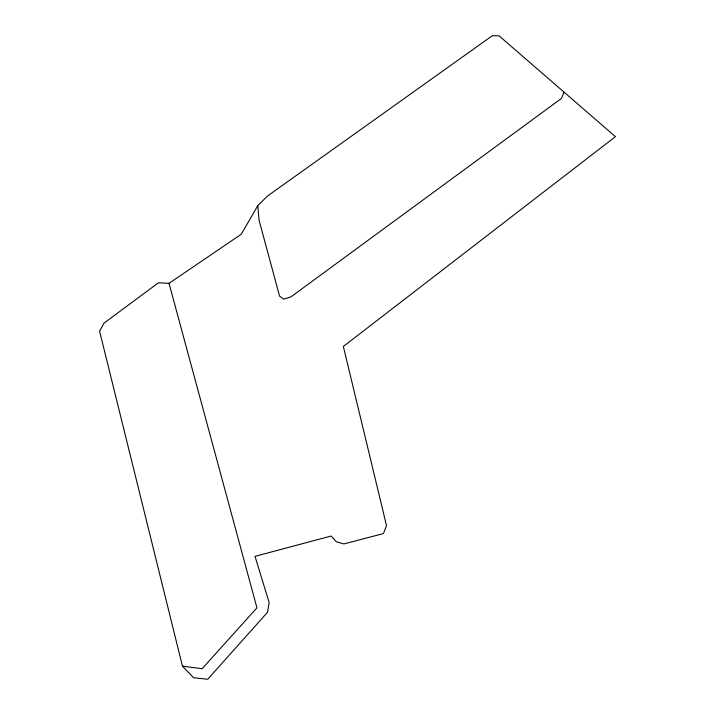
<?xml version="1.0" encoding="UTF-8"?>
<svg xmlns="http://www.w3.org/2000/svg" width="715" height="715" viewBox="0 0 715 715"><rect width="100%" height="100%" fill="white"/><g stroke="black" fill="none" stroke-linecap="round" stroke-linejoin="round"><path stroke-width="1.07" d="M563.929 92.28L561.418 98.456L290.987 296.841L283.73 299.138L279.565 296.126L259.027 220.059L257.802 205.625L267.356 196.142L492.251 35.75L499.07 35.822L615.436 136.663L343.352 346.471L386.52 525.614L383.428 533.587L343.924 543.927L336.381 541.773L331.143 536.027L255.005 556.35L269.153 602.539L267.499 612.308L207.743 679.25L193.595 677.74L182.459 666.174L99.564 331.108L104.095 323.055L158.471 282.765L169.026 283.337L241.286 234.207L257.802 205.625M182.459 666.174L202.139 668.695L256.944 607.857L169.026 283.337"/></g></svg>
